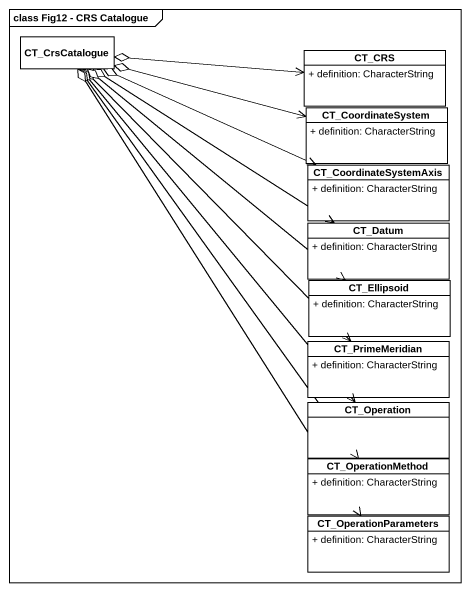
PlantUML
@startuml
mainframe class Fig12 - CRS Catalogue
hide circle
hide empty members
skinparam classAttributeIconSize 0
class CT_CrsCatalogue
class CT_CRS {
  + definition: CharacterString
}
class CT_CoordinateSystem {
  + definition: CharacterString
}
class CT_CoordinateSystemAxis {
  + definition: CharacterString
}
class CT_Datum {
  + definition: CharacterString
}
class CT_Ellipsoid {
  + definition: CharacterString
}
class CT_PrimeMeridian {
  + definition: CharacterString
}
class CT_Operation
class CT_OperationMethod {
  + definition: CharacterString
}
class CT_OperationParameters {
  + definition: CharacterString
}
CT_CrsCatalogue o-right-> CT_CRS
CT_CrsCatalogue o-right-> CT_CoordinateSystem
CT_CrsCatalogue o-right-> CT_CoordinateSystemAxis
CT_CrsCatalogue o--> CT_Datum
CT_CrsCatalogue o--> CT_Ellipsoid
CT_CrsCatalogue o--> CT_PrimeMeridian
CT_CrsCatalogue o--> CT_Operation
CT_CrsCatalogue o--> CT_OperationMethod
CT_CrsCatalogue o--> CT_OperationParameters
@enduml
